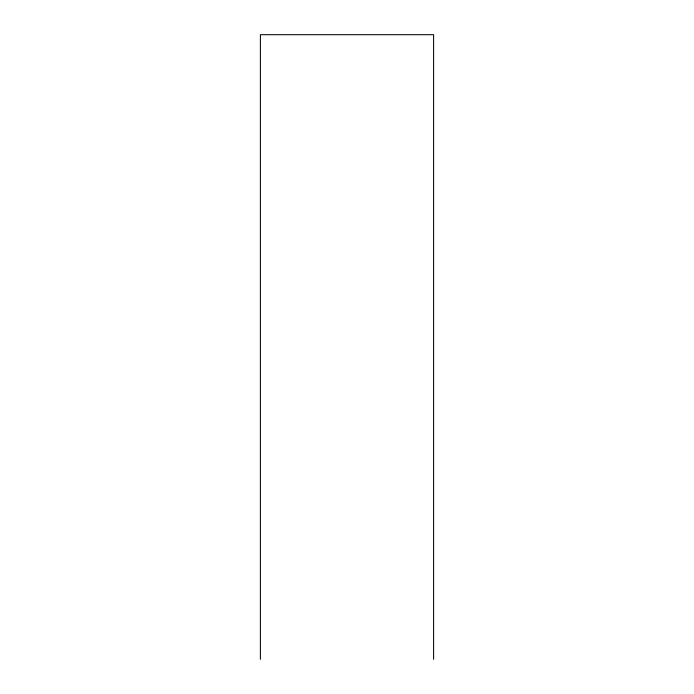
<?xml version="1.0" encoding="UTF-8"?>
<svg xmlns="http://www.w3.org/2000/svg" width="694" height="694" viewBox="0 0 694 694"><rect width="100%" height="100%" fill="white"/><g stroke="black" fill="none" stroke-linecap="round" stroke-linejoin="round"><path stroke-width="1.04" d="M433.603 659.3L433.603 34.7L260.397 34.7L260.397 659.3"/></g></svg>
